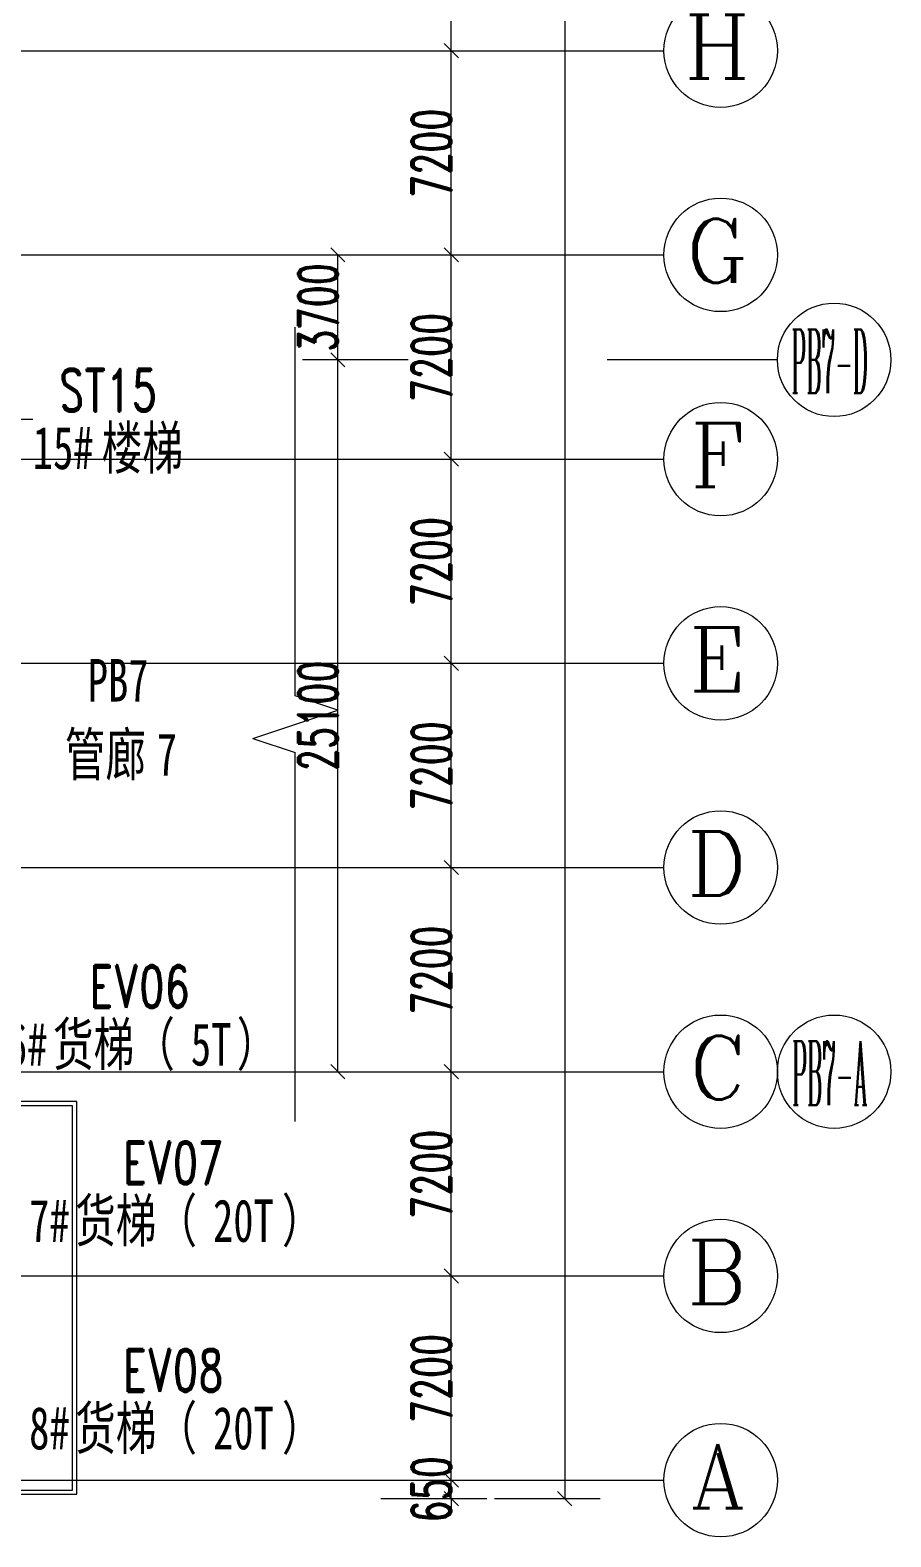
# Model space of a CAD drawing. Header units: millimetres. Extents: x -172041 to 399210, y -31706 to 192400.
# Drawn here: x 296451 to 326800, y -2000 to 51125 of the extents above; entities that cross this region are included whole.
import ezdxf

# ---------------------------------------------------------------- set-up
doc = ezdxf.new("R2010")
doc.units = ezdxf.units.MM
doc.linetypes.add('1_1', pattern=[2, 1, -1])
doc.linetypes.add('轴网线', pattern=[22.04, 18.38, -1.83, 0, -1.83])
doc.layers.get('0').update_dxf_attribs({"color": 8})
doc.layers.get('Defpoints').update_dxf_attribs({"color": 8})
for name, color, linetype, lineweight in [('A-ANNO-DIMS', 8, 'Continuous', 9), ('A-ANNO-NOTE', 8, 'Continuous', 5), ('A-AREA-IDEN', 8, 'Continuous', 9), ('A-DETL-GENF', 8, 'Continuous', 18), ('A-GENM', 8, 'Continuous', 5), ('G-ANNO-TEXT', 8, 'Continuous', 9), ('Q-CASE', 8, '1_1', 5), ('S-GRID', 8, 'Continuous', 9), ('S-GRID-IDEN', 8, 'Continuous', 9)]:
    doc.layers.add(name, color=color, linetype=linetype, lineweight=lineweight)
doc.styles.add('RomanC', font='romanc__.ttf', dxfattribs={"height": 2250})
doc.styles.add('RomanC_2', font='romanc__.ttf', dxfattribs={"width": 0.25, "height": 2250})
doc.styles.add('RomanD', font='romand__.ttf', dxfattribs={"width": 0.7, "height": 1500})
doc.styles.add('RomanD_3', font='romand__.ttf', dxfattribs={"width": 0.65, "height": 1400})
doc.styles.add('仿宋_2', font='', dxfattribs={"width": 0.7, "height": 1500})
doc.styles.get('仿宋_2').set_extended_font_data('FangSong')
doc.dimstyles.new('第一_二道尺寸线', dxfattribs={"dimscale": 304.8, "dimtxt": 1405.004626, "dimasz": 1.64042, "dimexe": 4.10105, "dimexo": 0.0625, "dimgap": 0, "dimtad": 1, "dimdec": 0, "dimzin": 0, "dimdsep": 46, "dimtxsty": 'RomanD_3', "dimblk1": 'OBLIQUE', "dimblk2": 'OBLIQUE', "dimsah": 1, "dimcen": 0.09, "dimazin": 0, "dimtfac": 1, "dimtdec": 4, "dimtix": 1, "dimtmove": 0, "dimatfit": 3, "dimfxl": 8.2021, "dimfxlon": 1, "dimtvp": 1, "dimtolj": 1, "dimtzin": 0, "dimlwd": 18, "dimlwe": 18, "dimarcsym": 2})

# ---------------------------------------------------------------- blocks, each defined once
blk = doc.blocks.new('剖切号 - 剖切号-930385-LAY-2F-1_500-A')
at = {"layer": 'A-DETL-GENF', "color": 91, "lineweight": 5, "true_color": 0x77ff77}
for p, q in [((0, 14000), (0, 1000)), ((1500, 500), (0, 1000)), ((1500, 500), (-1500, -500)), ((-1500, -500), (0, -1000)), ((0, -1000), (0, -14000))]:
    blk.add_line(p, q, dxfattribs=at)
blk = doc.blocks.new('X-AR-F3-00-W-003_HLP2_rvt-1-LAY-2F-1_500-A')
at = {"color": 91, "lineweight": 5, "true_color": 0x77ff77, "rotation": 180}
blk.add_blockref('剖切号 - 剖切号-930385-LAY-2F-1_500-A', (305800, 26650), dxfattribs=at)
at = {"layer": 'G-ANNO-TEXT', "color": 8, "lineweight": 15, "true_color": 0x777777, "char_height": 1500, "attachment_point": 1, "style": '仿宋_2'}
for s, insert, width in [('PB7', (298483, 28953), 2946.2), ('管廊', (297673, 26340), 3928.27), ('\\f仿宋|b0|i0|c134|p49|;\\W.7;7', (300914, 26340), 982.07)]:
    blk.add_mtext(s, dxfattribs=dict(at, insert=insert, width=width))
blk = doc.blocks.new('混凝土雨棚1 - 混凝土雨棚-500x5500-4382462-LAY-2F-1_500-A')
at = {"layer": 'Q-CASE'}
for p, q in [((6925, 5000), (-6925, 5000)), ((-6925, 5000), (-6925, 0)), ((6925, 0), (6925, 5000))]:
    blk.add_line(p, q, dxfattribs=at)
at = {"layer": 'Q-CASE', "linetype": 'Continuous'}
for p, q in [((6925, 5000), (-6925, 5000)), ((-6925, 5000), (-6925, 0)), ((6775, 4850), (-6775, 4850)), ((-6775, 4850), (-6775, 0)), ((6775, 0), (6775, 4850)), ((6925, 0), (6925, 5000)), ((-6925, 0), (6925, 0))]:
    blk.add_line(p, q, dxfattribs=at)
blk = doc.blocks.new('轴网 - 宽度系数 1_0-670626-LAY-2F-1_500-A')
at = {"layer": 'S-GRID-IDEN'}
blk.add_circle((0, 0), 4, dxfattribs=at)
blk = doc.blocks.new('_Oblique')
at = {"color": 0, "linetype": 'ByBlock', "lineweight": -2}
blk.add_line((-0.5, -0.5), (0.5, 0.5), dxfattribs=at)
blk = doc.blocks.new('DIMBLOCK102-LAY-2F-1_500-A')
at = {"layer": 'A-ANNO-DIMS', "color": 0, "lineweight": 18, "transparency": 16777216}
for p, q in [((311300, 0), (311300, 500)), ((308819.05, 0), (312550, 0)), ((311300, -650), (311300, 0)), ((308819.05, -650), (312550, -650)), ((311300, -650), (311300, -1150))]:
    blk.add_line(p, q, dxfattribs=at)
at = {"layer": 'Defpoints', "color": 0, "transparency": 16777216}
for p in [(308800, 0), (311300, 0), (308800, -650)]:
    blk.add_point(p, dxfattribs=at)
at = {"layer": 'A-ANNO-DIMS', "color": 0, "lineweight": 18, "transparency": 16777216, "xscale": 500.0000000000001, "yscale": 500.0000000000001, "zscale": 500.0000000000001}
for p, rotation in [((311300, 0), 270), ((311300, -650), 90)]:
    blk.add_blockref('_Oblique', p, dxfattribs=dict(at, rotation=rotation))
at = {"layer": 'A-ANNO-DIMS', "color": 0, "lineweight": 18, "transparency": 16777216, "insert": (310600, -325), "char_height": 1400, "width": 2918.0865, "attachment_point": 5, "rotation": 90, "style": 'RomanD_3'}
blk.add_mtext('\\A1;650', dxfattribs=at)
blk = doc.blocks.new('DIMBLOCK103-LAY-2F-1_500-A')
at = {"layer": 'A-ANNO-DIMS', "color": 0, "lineweight": 18, "transparency": 16777216}
for p, q in [((308819.05, 7200), (312550, 7200)), ((311300, 0), (311300, 7200)), ((308819.05, 0), (312550, 0))]:
    blk.add_line(p, q, dxfattribs=at)
at = {"layer": 'Defpoints', "color": 0, "transparency": 16777216}
for p in [(308800, 7200), (311300, 7200), (308800, 0)]:
    blk.add_point(p, dxfattribs=at)
at = {"layer": 'A-ANNO-DIMS', "color": 0, "lineweight": 18, "transparency": 16777216, "xscale": 500.0000000000001, "yscale": 500.0000000000001, "zscale": 500.0000000000001}
for p, rotation in [((311300, 7200), 90), ((311300, 0), 270)]:
    blk.add_blockref('_Oblique', p, dxfattribs=dict(at, rotation=rotation))
at = {"layer": 'A-ANNO-DIMS', "color": 0, "lineweight": 18, "transparency": 16777216, "insert": (310600, 3600), "char_height": 1400, "width": 3890.782, "attachment_point": 5, "rotation": 90, "style": 'RomanD_3'}
blk.add_mtext('\\A1;7200', dxfattribs=at)
blk = doc.blocks.new('DIMBLOCK104-LAY-2F-1_500-A')
at = {"layer": 'A-ANNO-DIMS', "color": 0, "lineweight": 18, "transparency": 16777216}
for p, q in [((308819.05, 14400), (312550, 14400)), ((311300, 7200), (311300, 14400)), ((308819.05, 7200), (312550, 7200))]:
    blk.add_line(p, q, dxfattribs=at)
at = {"layer": 'Defpoints', "color": 0, "transparency": 16777216}
for p in [(308800, 14400), (311300, 14400), (308800, 7200)]:
    blk.add_point(p, dxfattribs=at)
at = {"layer": 'A-ANNO-DIMS', "color": 0, "lineweight": 18, "transparency": 16777216, "xscale": 500.0000000000001, "yscale": 500.0000000000001, "zscale": 500.0000000000001}
for p, rotation in [((311300, 14400), 90), ((311300, 7200), 270)]:
    blk.add_blockref('_Oblique', p, dxfattribs=dict(at, rotation=rotation))
at = {"layer": 'A-ANNO-DIMS', "color": 0, "lineweight": 18, "transparency": 16777216, "insert": (310600, 10800), "char_height": 1400, "width": 3890.782, "attachment_point": 5, "rotation": 90, "style": 'RomanD_3'}
blk.add_mtext('\\A1;7200', dxfattribs=at)
blk = doc.blocks.new('DIMBLOCK105-LAY-2F-1_500-A')
at = {"layer": 'A-ANNO-DIMS', "color": 0, "lineweight": 18, "transparency": 16777216}
for p, q in [((308819.05, 21600), (312550, 21600)), ((311300, 14400), (311300, 21600)), ((308819.05, 14400), (312550, 14400))]:
    blk.add_line(p, q, dxfattribs=at)
at = {"layer": 'Defpoints', "color": 0, "transparency": 16777216}
for p in [(308800, 21600), (311300, 21600), (308800, 14400)]:
    blk.add_point(p, dxfattribs=at)
at = {"layer": 'A-ANNO-DIMS', "color": 0, "lineweight": 18, "transparency": 16777216, "xscale": 500.0000000000001, "yscale": 500.0000000000001, "zscale": 500.0000000000001}
for p, rotation in [((311300, 21600), 90), ((311300, 14400), 270)]:
    blk.add_blockref('_Oblique', p, dxfattribs=dict(at, rotation=rotation))
at = {"layer": 'A-ANNO-DIMS', "color": 0, "lineweight": 18, "transparency": 16777216, "insert": (310600, 18000), "char_height": 1400, "width": 3890.782, "attachment_point": 5, "rotation": 90, "style": 'RomanD_3'}
blk.add_mtext('\\A1;7200', dxfattribs=at)
blk = doc.blocks.new('DIMBLOCK106-LAY-2F-1_500-A')
at = {"layer": 'A-ANNO-DIMS', "color": 0, "lineweight": 18, "transparency": 16777216}
for p, q in [((308819.05, 28800), (312550, 28800)), ((311300, 21600), (311300, 28800)), ((308819.05, 21600), (312550, 21600))]:
    blk.add_line(p, q, dxfattribs=at)
at = {"layer": 'Defpoints', "color": 0, "transparency": 16777216}
for p in [(308800, 28800), (311300, 28800), (308800, 21600)]:
    blk.add_point(p, dxfattribs=at)
at = {"layer": 'A-ANNO-DIMS', "color": 0, "lineweight": 18, "transparency": 16777216, "xscale": 500.0000000000001, "yscale": 500.0000000000001, "zscale": 500.0000000000001}
for p, rotation in [((311300, 28800), 90), ((311300, 21600), 270)]:
    blk.add_blockref('_Oblique', p, dxfattribs=dict(at, rotation=rotation))
at = {"layer": 'A-ANNO-DIMS', "color": 0, "lineweight": 18, "transparency": 16777216, "insert": (310600, 25200), "char_height": 1400, "width": 3890.782, "attachment_point": 5, "rotation": 90, "style": 'RomanD_3'}
blk.add_mtext('\\A1;7200', dxfattribs=at)
blk = doc.blocks.new('DIMBLOCK107-LAY-2F-1_500-A')
at = {"layer": 'A-ANNO-DIMS', "color": 0, "lineweight": 18, "transparency": 16777216}
for p, q in [((308819.05, 36000), (312550, 36000)), ((311300, 28800), (311300, 36000)), ((308819.05, 28800), (312550, 28800))]:
    blk.add_line(p, q, dxfattribs=at)
at = {"layer": 'Defpoints', "color": 0, "transparency": 16777216}
for p in [(308800, 36000), (311300, 36000), (308800, 28800)]:
    blk.add_point(p, dxfattribs=at)
at = {"layer": 'A-ANNO-DIMS', "color": 0, "lineweight": 18, "transparency": 16777216, "xscale": 500.0000000000001, "yscale": 500.0000000000001, "zscale": 500.0000000000001}
for p, rotation in [((311300, 36000), 90), ((311300, 28800), 270)]:
    blk.add_blockref('_Oblique', p, dxfattribs=dict(at, rotation=rotation))
at = {"layer": 'A-ANNO-DIMS', "color": 0, "lineweight": 18, "transparency": 16777216, "insert": (310600, 32400), "char_height": 1400, "width": 3890.782, "attachment_point": 5, "rotation": 90, "style": 'RomanD_3'}
blk.add_mtext('\\A1;7200', dxfattribs=at)
blk = doc.blocks.new('DIMBLOCK108-LAY-2F-1_500-A')
at = {"layer": 'A-ANNO-DIMS', "color": 0, "lineweight": 18, "transparency": 16777216}
for p, q in [((308819.05, 43200), (312550, 43200)), ((311300, 36000), (311300, 43200)), ((308819.05, 36000), (312550, 36000))]:
    blk.add_line(p, q, dxfattribs=at)
at = {"layer": 'Defpoints', "color": 0, "transparency": 16777216}
for p in [(308800, 43200), (311300, 43200), (308800, 36000)]:
    blk.add_point(p, dxfattribs=at)
at = {"layer": 'A-ANNO-DIMS', "color": 0, "lineweight": 18, "transparency": 16777216, "xscale": 500.0000000000001, "yscale": 500.0000000000001, "zscale": 500.0000000000001}
for p, rotation in [((311300, 43200), 90), ((311300, 36000), 270)]:
    blk.add_blockref('_Oblique', p, dxfattribs=dict(at, rotation=rotation))
at = {"layer": 'A-ANNO-DIMS', "color": 0, "lineweight": 18, "transparency": 16777216, "insert": (310600, 39600), "char_height": 1400, "width": 3890.782, "attachment_point": 5, "rotation": 90, "style": 'RomanD_3'}
blk.add_mtext('\\A1;7200', dxfattribs=at)
blk = doc.blocks.new('DIMBLOCK109-LAY-2F-1_500-A')
at = {"layer": 'A-ANNO-DIMS', "color": 0, "lineweight": 18, "transparency": 16777216}
for p, q in [((308819.05, 50400), (312550, 50400)), ((311300, 43200), (311300, 50400)), ((308819.05, 43200), (312550, 43200))]:
    blk.add_line(p, q, dxfattribs=at)
at = {"layer": 'Defpoints', "color": 0, "transparency": 16777216}
for p in [(308800, 50400), (311300, 50400), (308800, 43200)]:
    blk.add_point(p, dxfattribs=at)
at = {"layer": 'A-ANNO-DIMS', "color": 0, "lineweight": 18, "transparency": 16777216, "xscale": 500.0000000000001, "yscale": 500.0000000000001, "zscale": 500.0000000000001}
for p, rotation in [((311300, 50400), 90), ((311300, 43200), 270)]:
    blk.add_blockref('_Oblique', p, dxfattribs=dict(at, rotation=rotation))
at = {"layer": 'A-ANNO-DIMS', "color": 0, "lineweight": 18, "transparency": 16777216, "insert": (310600, 46800), "char_height": 1400, "width": 3890.782, "attachment_point": 5, "rotation": 90, "style": 'RomanD_3'}
blk.add_mtext('\\A1;7200', dxfattribs=at)
blk = doc.blocks.new('DIMBLOCK110-LAY-2F-1_500-A')
at = {"layer": 'A-ANNO-DIMS', "color": 0, "lineweight": 18, "transparency": 16777216}
for p, q in [((308819.05, 57600), (312550, 57600)), ((311300, 50400), (311300, 57600)), ((308819.05, 50400), (312550, 50400))]:
    blk.add_line(p, q, dxfattribs=at)
at = {"layer": 'Defpoints', "color": 0, "transparency": 16777216}
for p in [(308800, 57600), (311300, 57600), (308800, 50400)]:
    blk.add_point(p, dxfattribs=at)
at = {"layer": 'A-ANNO-DIMS', "color": 0, "lineweight": 18, "transparency": 16777216, "xscale": 500.0000000000001, "yscale": 500.0000000000001, "zscale": 500.0000000000001}
for p, rotation in [((311300, 57600), 90), ((311300, 50400), 270)]:
    blk.add_blockref('_Oblique', p, dxfattribs=dict(at, rotation=rotation))
at = {"layer": 'A-ANNO-DIMS', "color": 0, "lineweight": 18, "transparency": 16777216, "insert": (310600, 54000), "char_height": 1400, "width": 3890.782, "attachment_point": 5, "rotation": 90, "style": 'RomanD_3'}
blk.add_mtext('\\A1;7200', dxfattribs=at)
blk = doc.blocks.new('DIMBLOCK126-LAY-2F-1_500-A')
at = {"layer": 'A-ANNO-DIMS', "color": 0, "lineweight": 18, "transparency": 16777216}
for p, q in [((312819.05, 159050), (316550, 159050)), ((315300, 159050), (315300, -650)), ((312819.05, -650), (316550, -650))]:
    blk.add_line(p, q, dxfattribs=at)
at = {"layer": 'Defpoints', "color": 0, "transparency": 16777216}
for p in [(312800, 159050), (312800, -650), (315300, -650)]:
    blk.add_point(p, dxfattribs=at)
at = {"layer": 'A-ANNO-DIMS', "color": 0, "lineweight": 18, "transparency": 16777216, "xscale": 500.0000000000001, "yscale": 500.0000000000001, "zscale": 500.0000000000001}
for p, rotation in [((315300, 159050), 90), ((315300, -650), 270)]:
    blk.add_blockref('_Oblique', p, dxfattribs=dict(at, rotation=rotation))
at = {"layer": 'A-ANNO-DIMS', "color": 0, "lineweight": 18, "transparency": 16777216, "insert": (314600, 79200), "char_height": 1400, "width": 5836.1731, "attachment_point": 5, "rotation": 90, "style": 'RomanD_3'}
blk.add_mtext('\\A1;159700', dxfattribs=at)
blk = doc.blocks.new('临时单轴号 - 临时标记-下-5mm-4768052-LAY-2F-1_500-A')
at = {"layer": 'A-ANNO-NOTE', "lineweight": 18}
blk.add_circle((0, 12), 4, dxfattribs=at)
blk = doc.blocks.new('临时单轴号-A - 临时标记-下-5mm-4910381-LAY-2F-1_500-A')
at = {"layer": 'A-ANNO-NOTE', "lineweight": 18}
blk.add_line((-4, 0), (-16, 0), dxfattribs=at)
blk.add_circle((0, 0), 4, dxfattribs=at)
blk = doc.blocks.new('DIMBLOCK197-LAY-2F-1_500-A')
at = {"layer": 'A-ANNO-DIMS', "color": 0, "lineweight": 18, "transparency": 16777216}
for p, q in [((309780.95, 39500), (306050, 39500)), ((307300, 14400), (307300, 39500)), ((304819.05, 14400), (308550, 14400))]:
    blk.add_line(p, q, dxfattribs=at)
at = {"layer": 'Defpoints', "color": 0, "transparency": 16777216}
for p in [(307300, 39500), (309800, 39500), (304800, 14400)]:
    blk.add_point(p, dxfattribs=at)
at = {"layer": 'A-ANNO-DIMS', "color": 0, "lineweight": 18, "transparency": 16777216, "xscale": 500.0000000000001, "yscale": 500.0000000000001, "zscale": 500.0000000000001}
for p, rotation in [((307300, 39500), 90), ((307300, 14400), 270)]:
    blk.add_blockref('_Oblique', p, dxfattribs=dict(at, rotation=rotation))
at = {"layer": 'A-ANNO-DIMS', "color": 0, "lineweight": 18, "transparency": 16777216, "insert": (306600, 26950), "char_height": 1400, "width": 4863.4776, "attachment_point": 5, "rotation": 90, "style": 'RomanD_3'}
blk.add_mtext('\\A1;25100', dxfattribs=at)
blk = doc.blocks.new('DIMBLOCK198-LAY-2F-1_500-A')
at = {"layer": 'A-ANNO-DIMS', "color": 0, "lineweight": 18, "transparency": 16777216}
for p, q in [((304819.05, 43200), (308550, 43200)), ((307300, 39500), (307300, 43200)), ((309780.95, 39500), (306050, 39500))]:
    blk.add_line(p, q, dxfattribs=at)
at = {"layer": 'Defpoints', "color": 0, "transparency": 16777216}
for p in [(304800, 43200), (307300, 43200), (309800, 39500)]:
    blk.add_point(p, dxfattribs=at)
at = {"layer": 'A-ANNO-DIMS', "color": 0, "lineweight": 18, "transparency": 16777216, "xscale": 500.0000000000001, "yscale": 500.0000000000001, "zscale": 500.0000000000001}
for p, rotation in [((307300, 43200), 90), ((307300, 39500), 270)]:
    blk.add_blockref('_Oblique', p, dxfattribs=dict(at, rotation=rotation))
at = {"layer": 'A-ANNO-DIMS', "color": 0, "lineweight": 18, "transparency": 16777216, "insert": (306600, 41350), "char_height": 1400, "width": 3890.782, "attachment_point": 5, "rotation": 90, "style": 'RomanD_3'}
blk.add_mtext('\\A1;3700', dxfattribs=at)

msp = doc.modelspace()

# ---------------------------------------------------------------- linework, layer by layer
at = {"layer": 'A-AREA-IDEN', "lineweight": 18}
msp.add_line((290220.7, 37406.5), (296545.8, 37406.5), dxfattribs=at)
at = {"layer": 'S-GRID', "linetype": '轴网线'}
for p, q in [((-16000, 50400), (308800, 50400)), ((-16000, 43200), (308800, 43200)), ((-16000, 36000), (308800, 36000)), ((-16000, 28800), (308800, 28800)), ((-16000, 21600), (308800, 21600)), ((-16000, 14400), (308800, 14400)), ((-16000, 7200), (308800, 7200)), ((-16000, 0), (308800, 0))]:
    msp.add_line(p, q, dxfattribs=at)
at = {"layer": 'S-GRID'}
for p, q in [((308800, 50400), (318800, 50400)), ((308800, 43200), (318800, 43200)), ((308800, 36000), (318800, 36000)), ((308800, 28800), (318800, 28800)), ((308800, 21600), (318800, 21600)), ((308800, 14400), (318800, 14400)), ((308800, 7200), (318800, 7200)), ((308800, 0), (318800, 0))]:
    msp.add_line(p, q, dxfattribs=at)

# ---------------------------------------------------------------- block references
at = {"lineweight": 5}
msp.add_blockref('X-AR-F3-00-W-003_HLP2_rvt-1-LAY-2F-1_500-A', (0, 0), dxfattribs=at)
at = {"layer": 'A-ANNO-NOTE', "lineweight": 18, "xscale": 500, "yscale": 500, "zscale": 500}
for name, p in [('临时单轴号-A - 临时标记-下-5mm-4910381-LAY-2F-1_500-A', (324800, 39500)), ('临时单轴号 - 临时标记-下-5mm-4768052-LAY-2F-1_500-A', (324800, 8400))]:
    msp.add_blockref(name, p, dxfattribs=at)
at = {"layer": 'A-GENM', "rotation": 269.9999999999997}
msp.add_blockref('混凝土雨棚1 - 混凝土雨棚-500x5500-4382462-LAY-2F-1_500-A', (293100, 6425), dxfattribs=at)
at = {"layer": 'S-GRID-IDEN', "xscale": 499.9999999999995, "yscale": 499.9999999999995, "zscale": 499.9999999999995, "rotation": 269.9999999999994}
for p in [(320800, 50400), (320800, 43200), (320800, 36000), (320800, 28800), (320800, 21600), (320800, 14400), (320800, 7200), (320800, 0)]:
    msp.add_blockref('轴网 - 宽度系数 1_0-670626-LAY-2F-1_500-A', p, dxfattribs=at)

# ---------------------------------------------------------------- texts
at = {"layer": 'A-ANNO-NOTE', "lineweight": 9, "char_height": 2250, "attachment_point": 1, "style": 'RomanC_2'}
for s, insert, width in [('PB7-D', (323290.8, 40575), 3607.594), ('PB7-A', (323319.5, 15475), 3537.446)]:
    msp.add_mtext(s, dxfattribs=dict(at, insert=insert, width=width))
at = {"layer": 'A-AREA-IDEN', "char_height": 1500, "attachment_point": 1}
for s, insert, width, style in [('ST15', (297465.1, 39180.2), 4657.804, 'RomanD'), ('楼梯', (298976.7, 37146.1), 3928.269, '仿宋_2'), ('15#', (296545.8, 37146.1), 2946.202, '仿宋_2'), ('EV06', (298534.7, 18151.6), 4770.041, 'RomanD'), ('6#', (295634.5, 16117.4), 1964.134, '仿宋_2'), ('货梯（', (297255, 16117.4), 5892.403, '仿宋_2'), ('5T', (302116.8, 16117.4), 1964.134, '仿宋_2'), ('\\f仿宋|b0|i0|c134|p49|;\\W.7;）', (303737.3, 16117.4), 1964.134, '仿宋_2'), ('EV07', (299720.9, 11935.1), 4770.041, 'RomanD'), ('货梯（', (298036.9, 9901), 5892.403, '仿宋_2'), ('\\f仿宋|b0|i0|c134|p49|;\\W.7;）', (305329.5, 9901), 1964.134, '仿宋_2'), ('7#', (296416.4, 9901), 1964.134, '仿宋_2'), ('20T', (302898.7, 9901), 2946.202, '仿宋_2'), ('EV08', (299720.9, 4619.4), 4770.041, 'RomanD'), ('货梯（', (298036.9, 2585.2), 5892.403, '仿宋_2'), ('\\f仿宋|b0|i0|c134|p49|;\\W.7;）', (305329.5, 2585.2), 1964.134, '仿宋_2'), ('8#', (296416.4, 2585.2), 1964.134, '仿宋_2'), ('20T', (302898.7, 2585.2), 2946.202, '仿宋_2')]:
    msp.add_mtext(s, dxfattribs=dict(at, insert=insert, width=width, style=style))
at = {"layer": 'S-GRID-IDEN', "char_height": 2250, "attachment_point": 1, "style": 'RomanC'}
for s, insert, width in [('\\fRomanC|b0|i0|c134|p2|;H', (319516, 51667), 3086.497), ('\\fRomanC|b0|i0|c134|p2|;G', (319566, 44467), 2966.244), ('\\fRomanC|b0|i0|c134|p2|;F', (319731, 37267), 2565.4), ('\\fRomanC|b0|i0|c134|p2|;E', (319681, 30067), 2685.653), ('\\fRomanC|b0|i0|c134|p2|;D', (319616, 22867), 2845.991), ('\\fRomanC|b0|i0|c134|p2|;C', (319681, 15667), 2685.653), ('\\fRomanC|b0|i0|c134|p2|;B', (319616, 8467), 2845.991), ('\\fRomanC|b0|i0|c134|p2|;A', (319731, 1267), 2565.4)]:
    msp.add_mtext(s, dxfattribs=dict(at, insert=insert, width=width))

# ---------------------------------------------------------------- dimensions: what is measured, and where the dimension line sits
at = {"layer": 'A-ANNO-DIMS', "lineweight": 18}
for base, p1, p2, override, picture, middle in [((315300, -650), (312800, 159050), (312800, -650), {"dimpost": '<>', "dimfxl": 159700}, 'DIMBLOCK126-LAY-2F-1_500-A', (314600, 79200)), ((311300, 57600), (308800, 50400), (308800, 57600), {"dimpost": '<>', "dimfxl": 7200}, 'DIMBLOCK110-LAY-2F-1_500-A', (310600, 54000)), ((311300, 50400), (308800, 43200), (308800, 50400), {"dimpost": '<>', "dimfxl": 7200}, 'DIMBLOCK109-LAY-2F-1_500-A', (310600, 46800)), ((307300, 43200), (309800, 39500), (304800, 43200), {"dimpost": '<>', "dimfxl": 6220.128616}, 'DIMBLOCK198-LAY-2F-1_500-A', (306600, 41350)), ((311300, 43200), (308800, 36000), (308800, 43200), {"dimpost": '<>', "dimfxl": 7200}, 'DIMBLOCK108-LAY-2F-1_500-A', (310600, 39600)), ((307300, 39500), (304800, 14400), (309800, 39500), {"dimpost": '<>', "dimfxl": 25593.16315}, 'DIMBLOCK197-LAY-2F-1_500-A', (306600, 26950)), ((311300, 36000), (308800, 28800), (308800, 36000), {"dimpost": '<>', "dimfxl": 7200}, 'DIMBLOCK107-LAY-2F-1_500-A', (310600, 32400)), ((311300, 28800), (308800, 21600), (308800, 28800), {"dimpost": '<>', "dimfxl": 7200}, 'DIMBLOCK106-LAY-2F-1_500-A', (310600, 25200)), ((311300, 21600), (308800, 14400), (308800, 21600), {"dimpost": '<>', "dimfxl": 7200}, 'DIMBLOCK105-LAY-2F-1_500-A', (310600, 18000)), ((311300, 14400), (308800, 7200), (308800, 14400), {"dimpost": '<>', "dimfxl": 7200}, 'DIMBLOCK104-LAY-2F-1_500-A', (310600, 10800)), ((311300, 7200), (308800, 0), (308800, 7200), {"dimpost": '<>', "dimfxl": 7200}, 'DIMBLOCK103-LAY-2F-1_500-A', (310600, 3600)), ((311300, 0), (308800, -650), (308800, 0), {"dimpost": '<>', "dimfxl": 650}, 'DIMBLOCK102-LAY-2F-1_500-A', (310600, -325))]:
    dim = msp.add_linear_dim(base=base, p1=p1, p2=p2, angle=90, dimstyle='第一_二道尺寸线', override=override, dxfattribs=at)
    dim.commit()
    dim.dimension.update_dxf_attribs({"geometry": picture, "text_midpoint": middle})

doc.saveas('drawing.dxf')
